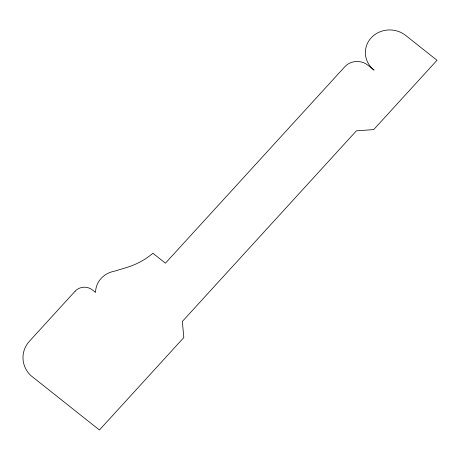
<?xml version="1.0" encoding="UTF-8"?>
<svg xmlns="http://www.w3.org/2000/svg" width="460" height="460" viewBox="0 0 460 460"><rect width="100%" height="100%" fill="white"/><g stroke="black" fill="none" stroke-linecap="round" stroke-linejoin="round"><path stroke-width="0.69" d="M75.152 291.168L29.239 341.458A27.37 25.467 3.7 0 0 30.831 375.55L99.417 429.996L183.816 337.565L182.344 321.454L356.408 130.824L373.704 129.605L437 60.283L405.726 35.46A24.552 22.845 3.7 0 0 371.139 37.898A24.552 22.845 3.7 0 0 374.078 70.121L367.827 65.153A16.37 15.232 3.7 0 0 344.77 66.78L165.427 263.189L152.915 253.259A73.56 68.442 3.7 0 1 125.827 267.777L114.281 271.239A23.494 21.856 3.7 0 0 95.576 292.433L92.448 289.95A12.276 11.419 3.7 0 0 75.152 291.168"/></g></svg>
